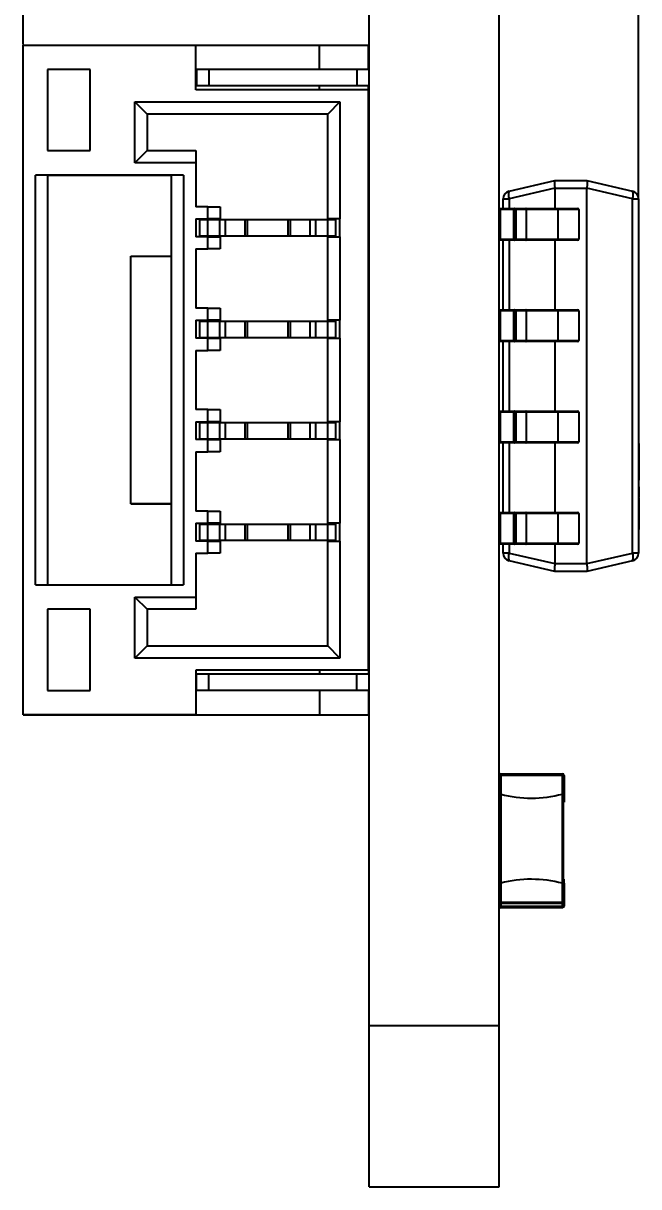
# Model space of a CAD drawing. Header units: millimetres. Extents: x 206 to 880, y 122 to 722.
# Drawn here: x 781.3 to 857.1, y 453.9 to 597.2 of the extents above; entities that cross this region are included whole.
import ezdxf

# ---------------------------------------------------------------- set-up
doc = ezdxf.new("R2010")
doc.units = ezdxf.units.MM
doc.header["$PDSIZE"] = -1
doc.layers.add('10', color=7, linetype='Continuous')
doc.styles.add('SLDTEXTSTYLE5', font='TXT', dxfattribs={"width": 0.7})
doc.dimstyles.new('SLDDIMSTYLE0', dxfattribs={"dimtxt": 3.5, "dimasz": 4.08, "dimexe": 0, "dimexo": 0.0625, "dimgap": 0.875, "dimtad": 2, "dimlfac": 0.1, "dimrnd": 1e-09, "dimzin": 12, "dimdsep": 46, "dimtxsty": 'SLDTEXTSTYLE5', "dimsah": 1, "dimcen": 0.09, "dimadec": 0, "dimazin": 3, "dimtfac": 1, "dimtofl": 0, "dimtmove": 0, "dimatfit": 3, "dimfxl": 1, "dimfrac": 2, "dimtolj": 1, "dimtzin": 12, "dimarcsym": 0})

# ---------------------------------------------------------------- blocks, each defined once
blk = doc.blocks.new('_D_7')
at = {"layer": '10', "color": 0, "lineweight": -2, "transparency": 16777216}
for p, q in [((781.27, 594.56), (781.27, 717.62)), ((785.35, 717.62), (852.98, 717.62)), ((857.06, 575.63), (857.06, 717.62))]:
    blk.add_line(p, q, dxfattribs=at)
at = {"layer": '10', "color": 0, "transparency": 16777216}
for points in [[(785.35, 718.3), (785.35, 716.94), (781.27, 717.62)], [(852.98, 718.3), (852.98, 716.94), (857.06, 717.62)]]:
    blk.add_solid(points, dxfattribs=at)
at = {"layer": 'Defpoints', "color": 0, "transparency": 16777216}
for p in [(857.06, 717.62), (781.27, 594.49), (857.06, 575.56)]:
    blk.add_point(p, dxfattribs=at)
at = {"layer": '10', "color": 0, "transparency": 16777216, "insert": (823.64, 721.99), "char_height": 3.5, "attachment_point": 2, "style": 'SLDTEXTSTYLE5'}
blk.add_mtext('\\A1;7.58', dxfattribs=at)
blk = doc.blocks.new('_D_8')
at = {"layer": '10', "color": 0, "lineweight": -2, "transparency": 16777216}
for p, q in [((781.27, 594.56), (781.27, 699.62)), ((785.35, 699.62), (819.79, 699.62)), ((823.87, 653.68), (823.87, 699.62))]:
    blk.add_line(p, q, dxfattribs=at)
at = {"layer": '10', "color": 0, "transparency": 16777216}
for points in [[(785.35, 700.3), (785.35, 698.94), (781.27, 699.62)], [(819.79, 700.3), (819.79, 698.94), (823.87, 699.62)]]:
    blk.add_solid(points, dxfattribs=at)
at = {"layer": 'Defpoints', "color": 0, "transparency": 16777216}
for p in [(823.87, 699.62), (823.87, 653.62), (781.27, 594.49)]:
    blk.add_point(p, dxfattribs=at)
at = {"layer": '10', "color": 0, "transparency": 16777216, "insert": (805.39, 703.99), "char_height": 3.5, "attachment_point": 2, "style": 'SLDTEXTSTYLE5'}
blk.add_mtext('\\A1;4.26', dxfattribs=at)

msp = doc.modelspace()

# ---------------------------------------------------------------- linework, layer by layer
at = {"color": 7, "linetype": 'Continuous', "lineweight": 25}
for p, q in [((823.867, 473.744), (823.867, 633.744)), ((839.867, 473.744), (839.867, 633.744)), ((781.267, 511.995), (781.267, 594.495)), ((781.267, 594.495), (802.517, 594.495)), ((783.826, 594.505), (783.826, 594.495)), ((784.221, 594.505), (784.221, 594.495)), ((784.646, 594.505), (784.646, 594.495)), ((785.132, 594.505), (785.132, 594.495)), ((786.285, 594.505), (786.285, 594.495)), ((787.389, 594.505), (787.389, 594.495)), ((787.875, 594.505), (787.875, 594.495)), ((788.563, 594.505), (788.563, 594.495)), ((802.517, 588.995), (802.517, 594.495)), ((802.517, 594.495), (817.767, 594.495)), ((817.767, 591.495), (817.767, 594.495)), ((817.767, 594.495), (823.767, 594.495)), ((823.767, 591.495), (823.767, 594.495)), ((789.517, 591.495), (784.267, 591.495)), ((784.267, 591.495), (784.267, 581.495)), ((789.517, 581.495), (789.517, 591.495)), ((802.617, 591.495), (802.617, 589.495)), ((804.117, 591.495), (802.617, 591.495)), ((804.117, 591.495), (804.117, 589.495)), ((822.367, 591.495), (804.117, 591.495)), ((822.367, 591.495), (822.367, 589.495)), ((823.867, 591.495), (822.367, 591.495)), ((804.117, 589.495), (802.617, 589.495)), ((822.367, 589.495), (804.117, 589.495)), ((817.767, 588.995), (817.767, 589.495)), ((823.867, 589.495), (822.367, 589.495)), ((823.767, 588.995), (823.767, 589.495)), ((823.767, 589.493), (823.867, 589.493)), ((823.767, 588.995), (802.517, 588.995)), ((823.767, 517.495), (823.767, 588.995)), ((795.017, 587.495), (820.267, 587.495)), ((795.017, 579.995), (795.017, 587.495)), ((795.017, 587.495), (796.517, 585.995)), ((820.267, 587.495), (818.767, 585.995)), ((820.267, 587.495), (820.267, 573.095)), ((796.517, 585.995), (796.517, 581.495)), ((818.767, 585.995), (796.517, 585.995)), ((818.767, 573.095), (818.767, 585.995)), ((784.267, 581.495), (789.517, 581.495)), ((795.017, 579.995), (796.517, 581.495)), ((796.517, 581.495), (802.517, 581.495)), ((802.517, 581.495), (802.517, 579.995)), ((802.517, 579.995), (795.017, 579.995)), ((802.517, 579.995), (802.517, 574.595)), ((801.017, 578.495), (782.767, 578.495)), ((782.767, 527.995), (782.767, 578.495)), ((784.267, 578.495), (784.267, 527.995)), ((784.267, 578.493), (799.517, 578.493)), ((799.517, 568.495), (799.517, 578.495)), ((801.017, 578.495), (801.017, 527.995)), ((841.114, 576.521), (846.739, 577.819)), ((846.74, 577.819), (850.671, 577.819)), ((850.672, 577.819), (856.296, 576.521)), ((846.739, 576.861), (841.114, 575.563)), ((846.74, 576.836), (846.74, 574.38)), ((850.671, 576.836), (846.74, 576.836)), ((850.671, 530.652), (850.671, 576.836)), ((856.296, 575.563), (850.672, 576.861)), ((840.353, 574.38), (840.353, 575.563)), ((840.353, 575.563), (841.114, 575.563)), ((841.114, 575.563), (841.114, 574.38)), ((856.296, 531.925), (856.296, 575.563)), ((856.296, 575.563), (857.058, 575.563)), ((857.058, 575.563), (857.058, 531.925)), ((804.017, 574.595), (802.517, 574.595)), ((804.017, 573.095), (804.017, 574.595)), ((804.017, 574.595), (805.517, 574.595)), ((805.517, 574.595), (805.517, 573.095)), ((840.009, 574.232), (839.867, 574.232)), ((841.679, 574.232), (840.009, 574.232)), ((840.009, 574.232), (840.009, 570.597)), ((840.015, 574.38), (841.684, 574.38)), ((841.684, 574.232), (841.679, 574.232)), ((841.679, 570.597), (841.679, 574.232)), ((841.684, 574.38), (841.769, 574.38)), ((841.831, 574.232), (841.684, 574.232)), ((841.769, 574.38), (843.158, 574.38)), ((841.831, 574.232), (841.831, 570.597)), ((841.916, 574.232), (841.831, 574.232)), ((841.916, 574.232), (841.916, 570.597)), ((843.208, 574.232), (841.916, 574.232)), ((843.158, 574.38), (847.051, 574.38)), ((843.208, 574.232), (843.208, 570.597)), ((847.102, 574.232), (843.208, 574.232)), ((847.051, 574.38), (849.541, 574.38)), ((847.102, 574.232), (847.102, 570.597)), ((849.688, 574.232), (847.102, 574.232)), ((849.688, 574.232), (849.688, 570.597)), ((802.517, 573.095), (804.017, 573.095)), ((802.517, 573.095), (802.517, 570.895)), ((803.017, 570.995), (803.017, 572.995)), ((803.017, 572.995), (804.017, 572.995)), ((805.517, 573.095), (804.017, 573.095)), ((804.017, 570.995), (804.017, 572.995)), ((804.017, 572.995), (805.477, 572.995)), ((805.477, 570.995), (805.477, 572.995)), ((805.477, 572.995), (806.184, 572.995)), ((806.184, 570.995), (806.184, 572.995)), ((806.184, 572.995), (808.599, 572.995)), ((808.599, 570.995), (808.599, 572.995)), ((808.599, 572.995), (808.892, 572.995)), ((808.892, 570.995), (808.892, 572.995)), ((808.892, 572.995), (813.892, 572.995)), ((813.892, 570.995), (813.892, 572.995)), ((813.892, 572.995), (814.184, 572.995)), ((814.184, 570.995), (814.184, 572.995)), ((814.184, 572.995), (816.599, 572.995)), ((816.599, 570.995), (816.599, 572.995)), ((816.599, 572.995), (817.306, 572.995)), ((817.306, 570.995), (817.306, 572.995)), ((817.306, 572.995), (818.767, 572.995)), ((820.267, 573.095), (818.767, 573.095)), ((818.767, 570.995), (818.767, 572.995)), ((818.767, 572.995), (819.767, 572.995)), ((819.767, 570.995), (819.767, 572.995)), ((820.267, 570.895), (820.267, 573.095)), ((823.767, 572.995), (823.867, 572.995)), ((804.017, 570.895), (802.517, 570.895)), ((803.017, 570.995), (804.017, 570.995)), ((804.017, 570.995), (805.477, 570.995)), ((804.017, 569.395), (804.017, 570.895)), ((804.017, 570.895), (805.517, 570.895)), ((805.477, 570.995), (806.184, 570.995)), ((805.517, 570.895), (805.517, 569.395)), ((806.184, 570.995), (808.599, 570.995)), ((808.599, 570.995), (808.892, 570.995)), ((808.892, 570.995), (813.892, 570.995)), ((813.892, 570.995), (814.184, 570.995)), ((814.184, 570.995), (816.599, 570.995)), ((816.599, 570.995), (817.306, 570.995)), ((817.306, 570.995), (818.767, 570.995)), ((818.767, 570.995), (819.767, 570.995)), ((818.767, 560.595), (818.767, 570.895)), ((818.767, 570.895), (820.267, 570.895)), ((820.267, 570.895), (820.267, 560.595)), ((823.767, 570.995), (823.867, 570.995)), ((823.867, 570.993), (823.767, 570.993)), ((840.009, 570.597), (839.867, 570.597)), ((840.009, 570.597), (841.679, 570.597)), ((841.684, 570.449), (840.015, 570.449)), ((840.353, 561.9), (840.353, 570.449)), ((841.114, 570.449), (841.114, 561.9)), ((841.684, 570.597), (841.679, 570.597)), ((841.831, 570.597), (841.684, 570.597)), ((841.769, 570.449), (841.684, 570.449)), ((843.158, 570.449), (841.769, 570.449)), ((841.831, 570.597), (841.916, 570.597)), ((841.916, 570.597), (843.208, 570.597)), ((847.051, 570.449), (843.158, 570.449)), ((843.208, 570.597), (847.102, 570.597)), ((846.74, 570.449), (846.74, 561.9)), ((849.541, 570.449), (847.051, 570.449)), ((847.102, 570.597), (849.688, 570.597)), ((802.517, 569.395), (802.517, 562.095)), ((802.517, 569.395), (804.017, 569.395)), ((805.517, 569.395), (804.017, 569.395)), ((794.517, 537.995), (794.517, 568.495)), ((794.517, 568.495), (799.517, 568.495)), ((799.517, 537.995), (799.517, 568.495)), ((804.017, 562.095), (802.517, 562.095)), ((804.017, 560.595), (804.017, 562.095)), ((804.017, 562.095), (805.517, 562.095)), ((805.517, 562.095), (805.517, 560.595)), ((840.015, 561.9), (841.684, 561.9)), ((841.684, 561.9), (841.769, 561.9)), ((841.769, 561.9), (843.158, 561.9)), ((843.158, 561.9), (847.051, 561.9)), ((847.051, 561.9), (849.541, 561.9)), ((802.517, 560.595), (804.017, 560.595)), ((802.517, 560.595), (802.517, 558.395)), ((803.017, 558.495), (803.017, 560.495)), ((803.017, 560.495), (804.017, 560.495)), ((805.517, 560.595), (804.017, 560.595)), ((804.017, 558.495), (804.017, 560.495)), ((804.017, 560.495), (805.477, 560.495)), ((805.477, 558.495), (805.477, 560.495)), ((805.477, 560.495), (806.184, 560.495)), ((806.184, 558.495), (806.184, 560.495)), ((806.184, 560.495), (808.599, 560.495)), ((808.599, 558.495), (808.599, 560.495)), ((808.599, 560.495), (808.892, 560.495)), ((808.892, 558.495), (808.892, 560.495)), ((808.892, 560.495), (813.892, 560.495)), ((813.892, 558.495), (813.892, 560.495)), ((813.892, 560.495), (814.184, 560.495)), ((814.184, 558.495), (814.184, 560.495)), ((814.184, 560.495), (816.599, 560.495)), ((816.599, 558.495), (816.599, 560.495)), ((816.599, 560.495), (817.306, 560.495)), ((817.306, 558.495), (817.306, 560.495)), ((817.306, 560.495), (818.767, 560.495)), ((820.267, 560.595), (818.767, 560.595)), ((818.767, 558.495), (818.767, 560.495)), ((818.767, 560.495), (819.767, 560.495)), ((819.767, 558.495), (819.767, 560.495)), ((820.267, 558.395), (820.267, 560.595)), ((823.767, 560.495), (823.867, 560.495)), ((840.009, 561.753), (839.867, 561.753)), ((840.009, 561.753), (840.009, 558.117)), ((841.679, 561.753), (840.009, 561.753)), ((841.684, 561.753), (841.679, 561.753)), ((841.679, 558.117), (841.679, 561.753)), ((841.831, 561.753), (841.684, 561.753)), ((841.831, 561.753), (841.831, 558.117)), ((841.916, 561.753), (841.831, 561.753)), ((841.916, 561.753), (841.916, 558.117)), ((843.208, 561.753), (841.916, 561.753)), ((843.208, 561.753), (843.208, 558.117)), ((847.102, 561.753), (843.208, 561.753)), ((847.102, 561.753), (847.102, 558.117)), ((849.688, 561.753), (847.102, 561.753)), ((849.688, 561.753), (849.688, 558.117)), ((804.017, 558.395), (802.517, 558.395)), ((803.017, 558.495), (804.017, 558.495)), ((804.017, 558.495), (805.477, 558.495)), ((804.017, 556.895), (804.017, 558.395)), ((804.017, 558.395), (805.517, 558.395)), ((805.477, 558.495), (806.184, 558.495)), ((805.517, 558.395), (805.517, 556.895)), ((806.184, 558.495), (808.599, 558.495)), ((808.599, 558.495), (808.892, 558.495)), ((808.892, 558.495), (813.892, 558.495)), ((813.892, 558.495), (814.184, 558.495)), ((814.184, 558.495), (816.599, 558.495)), ((816.599, 558.495), (817.306, 558.495)), ((817.306, 558.495), (818.767, 558.495)), ((818.767, 558.495), (819.767, 558.495)), ((818.767, 548.095), (818.767, 558.395)), ((818.767, 558.395), (820.267, 558.395)), ((820.267, 558.395), (820.267, 548.095)), ((823.767, 558.495), (823.867, 558.495)), ((823.867, 558.493), (823.767, 558.493)), ((840.009, 558.117), (839.867, 558.117)), ((840.009, 558.117), (841.679, 558.117)), ((841.684, 557.969), (840.015, 557.969)), ((840.353, 549.42), (840.353, 557.969)), ((841.114, 557.969), (841.114, 549.42)), ((841.684, 558.117), (841.679, 558.117)), ((841.831, 558.117), (841.684, 558.117)), ((841.769, 557.969), (841.684, 557.969)), ((843.158, 557.969), (841.769, 557.969)), ((841.831, 558.117), (841.916, 558.117)), ((841.916, 558.117), (843.208, 558.117)), ((847.051, 557.969), (843.158, 557.969)), ((843.208, 558.117), (847.102, 558.117)), ((846.74, 557.969), (846.74, 549.42)), ((849.541, 557.969), (847.051, 557.969)), ((847.102, 558.117), (849.688, 558.117)), ((802.517, 556.895), (804.017, 556.895)), ((802.517, 556.895), (802.517, 549.595)), ((805.517, 556.895), (804.017, 556.895)), ((804.017, 549.595), (802.517, 549.595)), ((804.017, 548.095), (804.017, 549.595)), ((804.017, 549.595), (805.517, 549.595)), ((805.517, 549.595), (805.517, 548.095)), ((840.009, 549.273), (839.867, 549.273)), ((841.679, 549.273), (840.009, 549.273)), ((840.009, 549.273), (840.009, 545.637)), ((840.015, 549.42), (841.684, 549.42)), ((841.679, 545.637), (841.679, 549.273)), ((841.684, 549.273), (841.679, 549.273)), ((841.684, 549.42), (841.769, 549.42)), ((841.831, 549.273), (841.684, 549.273)), ((841.769, 549.42), (843.158, 549.42)), ((841.831, 549.273), (841.831, 545.637)), ((841.916, 549.273), (841.831, 549.273)), ((841.916, 549.273), (841.916, 545.637)), ((843.208, 549.273), (841.916, 549.273)), ((843.158, 549.42), (847.051, 549.42)), ((843.208, 549.273), (843.208, 545.637)), ((847.102, 549.273), (843.208, 549.273)), ((847.051, 549.42), (849.541, 549.42)), ((847.102, 549.273), (847.102, 545.637)), ((849.688, 549.273), (847.102, 549.273)), ((849.688, 549.273), (849.688, 545.637)), ((802.517, 548.095), (804.017, 548.095)), ((802.517, 548.095), (802.517, 545.895)), ((803.017, 545.995), (803.017, 547.995)), ((803.017, 547.995), (804.017, 547.995)), ((805.517, 548.095), (804.017, 548.095)), ((804.017, 545.995), (804.017, 547.995)), ((804.017, 547.995), (805.477, 547.995)), ((805.477, 545.995), (805.477, 547.995)), ((805.477, 547.995), (806.184, 547.995)), ((806.184, 545.995), (806.184, 547.995)), ((806.184, 547.995), (808.599, 547.995)), ((808.599, 545.995), (808.599, 547.995)), ((808.599, 547.995), (808.892, 547.995)), ((808.892, 545.995), (808.892, 547.995)), ((808.892, 547.995), (813.892, 547.995)), ((813.892, 545.995), (813.892, 547.995)), ((813.892, 547.995), (814.184, 547.995)), ((814.184, 545.995), (814.184, 547.995)), ((814.184, 547.995), (816.599, 547.995)), ((816.599, 545.995), (816.599, 547.995)), ((816.599, 547.995), (817.306, 547.995)), ((817.306, 545.995), (817.306, 547.995)), ((817.306, 547.995), (818.767, 547.995)), ((820.267, 548.095), (818.767, 548.095)), ((818.767, 545.995), (818.767, 547.995)), ((818.767, 547.995), (819.767, 547.995)), ((819.767, 545.995), (819.767, 547.995)), ((820.267, 545.895), (820.267, 548.095)), ((823.767, 547.995), (823.867, 547.995)), ((804.017, 545.895), (802.517, 545.895)), ((803.017, 545.995), (804.017, 545.995)), ((804.017, 545.995), (805.477, 545.995)), ((804.017, 544.395), (804.017, 545.895)), ((804.017, 545.895), (805.517, 545.895)), ((805.477, 545.995), (806.184, 545.995)), ((805.517, 545.895), (805.517, 544.395)), ((806.184, 545.995), (808.599, 545.995)), ((808.599, 545.995), (808.892, 545.995)), ((808.892, 545.995), (813.892, 545.995)), ((813.892, 545.995), (814.184, 545.995)), ((814.184, 545.995), (816.599, 545.995)), ((816.599, 545.995), (817.306, 545.995)), ((817.306, 545.995), (818.767, 545.995)), ((818.767, 545.995), (819.767, 545.995)), ((818.767, 535.595), (818.767, 545.895)), ((818.767, 545.895), (820.267, 545.895)), ((820.267, 545.895), (820.267, 535.595)), ((823.767, 545.995), (823.867, 545.995)), ((823.867, 545.993), (823.767, 545.993)), ((840.009, 545.637), (839.867, 545.637)), ((840.009, 545.637), (841.679, 545.637)), ((841.684, 545.49), (840.015, 545.49)), ((840.353, 536.941), (840.353, 545.49)), ((841.114, 545.49), (841.114, 536.941)), ((841.684, 545.637), (841.679, 545.637)), ((841.831, 545.637), (841.684, 545.637)), ((841.769, 545.49), (841.684, 545.49)), ((843.158, 545.49), (841.769, 545.49)), ((841.831, 545.637), (841.916, 545.637)), ((841.916, 545.637), (843.208, 545.637)), ((847.051, 545.49), (843.158, 545.49)), ((843.208, 545.637), (847.102, 545.637)), ((846.74, 545.49), (846.74, 536.941)), ((849.541, 545.49), (847.051, 545.49)), ((847.102, 545.637), (849.688, 545.637)), ((802.517, 544.395), (804.017, 544.395)), ((802.517, 544.395), (802.517, 537.095)), ((805.517, 544.395), (804.017, 544.395)), ((857.068, 544.574), (857.058, 544.574)), ((857.068, 543.899), (857.058, 543.899)), ((857.068, 543.188), (857.058, 543.188)), ((857.068, 543.188), (857.068, 542.465)), ((857.068, 542.442), (857.058, 542.442)), ((857.068, 542.236), (857.058, 542.236)), ((857.068, 541.817), (857.058, 541.817)), ((857.068, 542.236), (857.068, 541.817)), ((857.068, 541.171), (857.058, 541.171)), ((857.068, 540.908), (857.058, 540.908)), ((857.068, 540.089), (857.058, 540.089)), ((857.068, 539.552), (857.058, 539.552)), ((857.068, 539.522), (857.058, 539.522)), ((857.068, 539.432), (857.058, 539.432)), ((857.068, 539.371), (857.058, 539.371)), ((857.068, 539.206), (857.058, 539.206)), ((857.068, 538.987), (857.058, 538.987)), ((857.068, 538.984), (857.058, 538.984)), ((857.068, 540.089), (857.068, 539.552)), ((857.068, 539.085), (857.068, 539.05)), ((857.068, 539.05), (857.068, 539.006)), ((857.068, 538.987), (857.068, 538.984)), ((857.068, 538.984), (857.068, 538.859)), ((799.517, 537.995), (794.517, 537.995)), ((794.517, 537.993), (794.517, 537.995)), ((794.517, 537.993), (799.517, 537.993)), ((799.517, 527.995), (799.517, 537.995)), ((857.068, 538.859), (857.058, 538.859)), ((857.068, 538.773), (857.058, 538.773)), ((857.068, 538.689), (857.058, 538.689)), ((857.068, 538.496), (857.058, 538.496)), ((857.068, 538.288), (857.058, 538.288)), ((857.068, 538.207), (857.058, 538.207)), ((857.068, 538.142), (857.058, 538.142)), ((857.068, 538.116), (857.058, 538.116)), ((857.068, 538.036), (857.058, 538.036)), ((857.068, 537.781), (857.058, 537.781)), ((857.068, 537.457), (857.058, 537.457)), ((857.068, 538.84), (857.068, 538.773)), ((857.068, 538.195), (857.068, 538.142)), ((857.068, 538.142), (857.068, 538.121)), ((857.068, 537.847), (857.068, 537.781)), ((857.068, 537.781), (857.068, 537.457)), ((804.017, 537.095), (802.517, 537.095)), ((804.017, 535.595), (804.017, 537.095)), ((804.017, 537.095), (805.517, 537.095)), ((805.517, 537.095), (805.517, 535.595)), ((840.009, 536.793), (839.867, 536.793)), ((841.679, 536.793), (840.009, 536.793)), ((840.009, 536.793), (840.009, 533.158)), ((840.015, 536.941), (841.684, 536.941)), ((841.684, 536.793), (841.679, 536.793)), ((841.679, 533.158), (841.679, 536.793)), ((841.684, 536.941), (841.769, 536.941)), ((841.831, 536.793), (841.684, 536.793)), ((841.769, 536.941), (843.158, 536.941)), ((841.831, 536.793), (841.831, 533.158)), ((841.916, 536.793), (841.831, 536.793)), ((841.916, 536.793), (841.916, 533.158)), ((843.208, 536.793), (841.916, 536.793)), ((843.158, 536.941), (847.051, 536.941)), ((843.208, 536.793), (843.208, 533.158)), ((847.102, 536.793), (843.208, 536.793)), ((847.051, 536.941), (849.541, 536.941)), ((847.102, 536.793), (847.102, 533.158)), ((849.688, 536.793), (847.102, 536.793)), ((849.688, 536.793), (849.688, 533.158)), ((857.068, 537.322), (857.058, 537.322)), ((857.068, 536.785), (857.058, 536.785)), ((857.068, 536.74), (857.058, 536.74)), ((857.068, 536.596), (857.058, 536.596)), ((857.068, 536.321), (857.058, 536.321)), ((857.068, 537.429), (857.068, 537.35)), ((857.068, 537.322), (857.068, 536.785)), ((857.068, 536.785), (857.068, 536.74)), ((857.068, 536.74), (857.068, 536.596)), ((857.068, 536.596), (857.068, 536.321)), ((802.517, 535.595), (804.017, 535.595)), ((802.517, 535.595), (802.517, 533.395)), ((803.017, 533.495), (803.017, 535.495)), ((803.017, 535.495), (804.017, 535.495)), ((805.517, 535.595), (804.017, 535.595)), ((804.017, 533.495), (804.017, 535.495)), ((804.017, 535.495), (805.477, 535.495)), ((805.477, 533.495), (805.477, 535.495)), ((805.477, 535.495), (806.184, 535.495)), ((806.184, 533.495), (806.184, 535.495)), ((806.184, 535.495), (808.599, 535.495)), ((808.599, 533.495), (808.599, 535.495)), ((808.599, 535.495), (808.892, 535.495)), ((808.892, 533.495), (808.892, 535.495)), ((808.892, 535.495), (813.892, 535.495)), ((813.892, 533.495), (813.892, 535.495)), ((813.892, 535.495), (814.184, 535.495)), ((814.184, 533.495), (814.184, 535.495)), ((814.184, 535.495), (816.599, 535.495)), ((816.599, 533.495), (816.599, 535.495)), ((816.599, 535.495), (817.306, 535.495)), ((817.306, 533.495), (817.306, 535.495)), ((817.306, 535.495), (818.767, 535.495)), ((820.267, 535.595), (818.767, 535.595)), ((818.767, 533.495), (818.767, 535.495)), ((818.767, 535.495), (819.767, 535.495)), ((819.767, 533.495), (819.767, 535.495)), ((820.267, 533.395), (820.267, 535.595)), ((823.767, 535.495), (823.867, 535.495)), ((857.068, 535.933), (857.058, 535.933)), ((857.068, 535.782), (857.058, 535.782)), ((857.068, 535.727), (857.058, 535.727)), ((857.068, 535.584), (857.058, 535.584)), ((857.068, 535.488), (857.058, 535.488)), ((857.068, 535.072), (857.058, 535.072)), ((857.068, 534.97), (857.058, 534.97)), ((857.068, 534.828), (857.058, 534.828)), ((857.068, 535.727), (857.068, 535.584)), ((857.068, 535.584), (857.068, 535.488)), ((857.068, 535.488), (857.068, 535.072)), ((857.068, 535.072), (857.068, 534.97)), ((857.068, 534.97), (857.068, 534.828)), ((804.017, 533.395), (802.517, 533.395)), ((803.017, 533.495), (804.017, 533.495)), ((804.017, 533.495), (805.477, 533.495)), ((804.017, 531.895), (804.017, 533.395)), ((804.017, 533.395), (805.517, 533.395)), ((805.477, 533.495), (806.184, 533.495)), ((805.517, 533.395), (805.517, 531.895)), ((806.184, 533.495), (808.599, 533.495)), ((808.599, 533.495), (808.892, 533.495)), ((808.892, 533.495), (813.892, 533.495)), ((813.892, 533.495), (814.184, 533.495)), ((814.184, 533.495), (816.599, 533.495)), ((816.599, 533.495), (817.306, 533.495)), ((817.306, 533.495), (818.767, 533.495)), ((818.767, 533.495), (819.767, 533.495)), ((818.767, 520.495), (818.767, 533.395)), ((818.767, 533.395), (820.267, 533.395)), ((820.267, 533.395), (820.267, 518.995)), ((823.767, 533.495), (823.867, 533.495)), ((823.867, 533.493), (823.767, 533.493)), ((840.009, 533.158), (839.867, 533.158)), ((840.009, 533.158), (841.679, 533.158)), ((841.684, 533.158), (841.679, 533.158)), ((841.831, 533.158), (841.684, 533.158)), ((841.831, 533.158), (841.916, 533.158)), ((841.916, 533.158), (843.208, 533.158)), ((843.208, 533.158), (847.102, 533.158)), ((847.102, 533.158), (849.688, 533.158)), ((802.517, 531.895), (804.017, 531.895)), ((802.517, 531.895), (802.517, 526.495)), ((805.517, 531.895), (804.017, 531.895)), ((841.684, 533.01), (840.015, 533.01)), ((840.353, 531.925), (840.353, 533.01)), ((841.114, 531.925), (840.353, 531.925)), ((841.114, 533.01), (841.114, 531.925)), ((841.114, 531.925), (846.739, 530.627)), ((841.769, 533.01), (841.684, 533.01)), ((843.158, 533.01), (841.769, 533.01)), ((847.051, 533.01), (843.158, 533.01)), ((846.74, 533.01), (846.74, 530.652)), ((849.541, 533.01), (847.051, 533.01)), ((850.672, 530.627), (856.296, 531.925)), ((857.058, 531.925), (856.296, 531.925)), ((846.739, 529.669), (841.114, 530.967)), ((846.74, 530.652), (850.671, 530.652)), ((856.296, 530.967), (850.672, 529.669)), ((850.671, 529.669), (846.74, 529.669)), ((782.767, 527.995), (801.017, 527.995)), ((795.017, 526.495), (802.517, 526.495)), ((795.017, 518.995), (795.017, 526.495)), ((795.017, 526.495), (796.517, 524.995)), ((802.517, 526.495), (802.517, 524.995)), ((789.517, 524.995), (784.267, 524.995)), ((784.267, 524.995), (784.267, 514.995)), ((789.517, 514.995), (789.517, 524.995)), ((796.517, 524.995), (796.517, 520.495)), ((802.517, 524.995), (796.517, 524.995)), ((795.017, 518.995), (796.517, 520.495)), ((796.517, 520.495), (818.767, 520.495)), ((820.267, 518.995), (818.767, 520.495)), ((820.267, 518.995), (795.017, 518.995)), ((823.767, 517.495), (802.517, 517.495)), ((802.517, 517.495), (802.517, 511.995)), ((817.767, 517.495), (817.767, 516.995)), ((823.767, 517.495), (823.767, 516.995)), ((802.617, 514.995), (802.617, 516.995)), ((804.117, 516.995), (802.617, 516.995)), ((804.117, 514.995), (804.117, 516.995)), ((822.367, 516.995), (804.117, 516.995)), ((822.367, 514.995), (822.367, 516.995)), ((823.867, 516.995), (822.367, 516.995)), ((784.267, 514.995), (789.517, 514.995)), ((804.117, 514.995), (802.617, 514.995)), ((822.367, 514.995), (804.117, 514.995)), ((817.767, 514.995), (817.767, 511.995)), ((823.867, 514.995), (822.367, 514.995)), ((823.767, 514.995), (823.767, 511.995)), ((823.767, 514.993), (823.867, 514.993)), ((781.267, 511.995), (802.517, 511.995)), ((781.267, 511.995), (781.267, 511.993)), ((787.267, 511.993), (781.267, 511.993)), ((783.826, 511.983), (783.826, 511.993)), ((784.184, 511.983), (784.184, 511.993)), ((784.208, 511.983), (784.208, 511.993)), ((785.631, 511.983), (784.208, 511.983)), ((785.631, 511.983), (785.631, 511.993)), ((785.655, 511.983), (785.655, 511.993)), ((786.466, 511.983), (786.466, 511.993)), ((787.89, 511.983), (786.466, 511.983)), ((787.267, 511.995), (787.267, 511.993)), ((802.517, 511.993), (787.267, 511.993)), ((787.89, 511.983), (787.89, 511.993)), ((788.043, 511.983), (787.929, 511.983)), ((788.043, 511.983), (788.043, 511.993)), ((788.369, 511.983), (788.369, 511.993)), ((788.563, 511.983), (788.499, 511.983)), ((788.563, 511.983), (788.563, 511.993)), ((802.517, 511.995), (817.767, 511.995)), ((802.517, 511.995), (802.517, 511.993)), ((802.517, 511.993), (813.142, 511.993)), ((813.142, 511.995), (813.142, 511.993)), ((813.142, 511.993), (823.767, 511.993)), ((817.767, 511.995), (823.767, 511.995)), ((823.767, 511.993), (823.767, 511.995)), ((839.867, 504.544), (840.067, 504.544)), ((840.067, 504.544), (840.067, 504.744)), ((840.067, 504.744), (847.667, 504.744)), ((840.067, 504.544), (840.067, 502.226)), ((847.667, 504.544), (840.067, 504.544)), ((847.667, 504.744), (847.667, 504.544)), ((847.667, 502.241), (847.667, 504.544)), ((847.667, 504.544), (847.867, 504.544)), ((847.867, 504.544), (847.867, 502.226)), ((839.867, 501.744), (839.967, 501.744)), ((839.894, 502.268), (839.894, 502.272)), ((839.91, 502.268), (839.894, 502.268)), ((839.967, 502.288), (839.967, 502.252)), ((839.967, 491.247), (839.967, 502.241)), ((840.067, 502.226), (840.067, 491.262)), ((847.667, 491.247), (847.667, 502.241)), ((847.71, 502.252), (847.84, 502.252)), ((847.767, 502.268), (847.767, 502.272)), ((847.767, 502.226), (847.767, 491.262)), ((847.767, 501.744), (847.867, 501.744)), ((847.84, 502.288), (847.84, 502.252)), ((847.867, 501.741), (847.865, 501.744)), ((847.867, 502.226), (847.867, 501.744)), ((847.867, 501.744), (847.867, 501.726)), ((847.867, 501.726), (847.867, 501.244)), ((839.867, 501.244), (839.967, 501.244)), ((847.767, 501.244), (847.867, 501.244)), ((839.967, 491.744), (839.867, 491.744)), ((847.867, 491.744), (847.767, 491.744)), ((847.867, 491.262), (847.867, 491.744)), ((839.894, 491.216), (839.894, 491.22)), ((839.91, 491.22), (839.894, 491.22)), ((839.967, 491.236), (839.967, 491.2)), ((840.067, 491.262), (840.067, 488.944)), ((847.667, 488.944), (847.667, 491.247)), ((847.71, 491.236), (847.84, 491.236)), ((847.767, 491.216), (847.767, 491.22)), ((847.84, 491.236), (847.84, 491.2)), ((847.867, 491.262), (847.867, 488.944)), ((840.067, 488.944), (839.867, 488.944)), ((840.067, 488.944), (840.067, 488.744)), ((840.067, 488.944), (847.667, 488.944)), ((847.667, 488.744), (840.067, 488.744)), ((840.067, 488.744), (840.067, 488.444)), ((847.667, 488.744), (847.667, 488.944)), ((847.867, 488.944), (847.667, 488.944)), ((847.667, 488.444), (847.667, 488.744)), ((847.867, 488.944), (847.867, 488.444)), ((840.067, 488.444), (839.867, 488.444)), ((840.067, 488.444), (840.067, 488.244)), ((840.067, 488.444), (847.667, 488.444)), ((847.667, 488.244), (840.067, 488.244)), ((847.667, 488.244), (847.667, 488.444)), ((847.867, 488.444), (847.667, 488.444)), ((823.867, 453.871), (823.867, 473.744)), ((823.867, 473.744), (839.867, 473.744)), ((839.867, 453.871), (839.867, 473.744)), ((823.867, 453.871), (839.867, 453.871))]:
    msp.add_line(p, q, dxfattribs=at)
at = {"color": 7, "linetype": 'Continuous', "lineweight": 25, "flags": 128}
for points in [[(843.208, 574.232), (843.207, 574.261), (843.204, 574.289), (843.2, 574.314), (843.193, 574.337), (843.186, 574.355), (843.177, 574.369), (843.168, 574.377), (843.158, 574.38)], [(847.102, 574.232), (847.101, 574.261), (847.098, 574.289), (847.093, 574.314), (847.087, 574.337), (847.079, 574.355), (847.071, 574.369), (847.061, 574.377), (847.051, 574.38)], [(843.158, 570.449), (843.168, 570.452), (843.177, 570.46), (843.186, 570.474), (843.193, 570.492), (843.2, 570.515), (843.204, 570.54), (843.207, 570.568), (843.208, 570.597)], [(847.051, 570.449), (847.061, 570.452), (847.071, 570.46), (847.079, 570.474), (847.087, 570.492), (847.093, 570.515), (847.098, 570.54), (847.101, 570.568), (847.102, 570.597)], [(843.208, 561.753), (843.207, 561.781), (843.204, 561.809), (843.2, 561.835), (843.193, 561.857), (843.186, 561.875), (843.177, 561.889), (843.168, 561.897), (843.158, 561.9)], [(847.102, 561.753), (847.101, 561.781), (847.098, 561.809), (847.093, 561.835), (847.087, 561.857), (847.079, 561.875), (847.071, 561.889), (847.061, 561.897), (847.051, 561.9)], [(843.158, 557.969), (843.168, 557.972), (843.177, 557.981), (843.186, 557.994), (843.193, 558.013), (843.2, 558.035), (843.204, 558.06), (843.207, 558.088), (843.208, 558.117)], [(847.051, 557.969), (847.061, 557.972), (847.071, 557.981), (847.079, 557.994), (847.087, 558.013), (847.093, 558.035), (847.098, 558.06), (847.101, 558.088), (847.102, 558.117)], [(843.208, 549.273), (843.207, 549.302), (843.204, 549.329), (843.2, 549.355), (843.193, 549.377), (843.186, 549.396), (843.177, 549.409), (843.168, 549.418), (843.158, 549.42)], [(847.102, 549.273), (847.101, 549.302), (847.098, 549.329), (847.093, 549.355), (847.087, 549.377), (847.079, 549.396), (847.071, 549.409), (847.061, 549.418), (847.051, 549.42)], [(843.158, 545.49), (843.168, 545.493), (843.177, 545.501), (843.186, 545.515), (843.193, 545.533), (843.2, 545.555), (843.204, 545.581), (843.207, 545.608), (843.208, 545.637)], [(847.051, 545.49), (847.061, 545.493), (847.071, 545.501), (847.079, 545.515), (847.087, 545.533), (847.093, 545.555), (847.098, 545.581), (847.101, 545.608), (847.102, 545.637)], [(843.208, 536.793), (843.207, 536.822), (843.204, 536.85), (843.2, 536.875), (843.193, 536.898), (843.186, 536.916), (843.177, 536.93), (843.168, 536.938), (843.158, 536.941)], [(847.102, 536.793), (847.101, 536.822), (847.098, 536.85), (847.093, 536.875), (847.087, 536.898), (847.079, 536.916), (847.071, 536.93), (847.061, 536.938), (847.051, 536.941)], [(843.158, 533.01), (843.168, 533.013), (843.177, 533.021), (843.186, 533.035), (843.193, 533.053), (843.2, 533.076), (843.204, 533.101), (843.207, 533.129), (843.208, 533.158)], [(847.051, 533.01), (847.061, 533.013), (847.071, 533.021), (847.079, 533.035), (847.087, 533.053), (847.093, 533.076), (847.098, 533.101), (847.101, 533.129), (847.102, 533.158)]]:
    msp.add_lwpolyline(points, dxfattribs=at)
at = {"color": 7, "linetype": 'Continuous', "lineweight": 25}
for centre, radius, start, end in [((841.335, 575.563), 0.983, 102.99462, 180), ((842.245, 576.042), 1.228, 157.04661, 202.95339), ((855.166, 576.042), 1.228, 337.04661, 22.95339), ((856.075, 575.563), 0.983, 0, 77.00538), ((840.015, 574.232), 0.147, 90, 180), ((841.069, 574.269), 1.06, 174.01335, 181.98909), ((842.739, 574.269), 1.06, 174.01335, 181.98909), ((841.684, 574.232), 0.147, 359.98255, 89.98254), ((841.769, 574.232), 0.147, 359.98255, 89.98254), ((849.541, 574.232), 0.147, 0, 90), ((840.015, 570.597), 0.147, 180, 270), ((841.069, 570.56), 1.06, 178.01091, 185.98665), ((842.739, 570.56), 1.06, 178.01091, 185.98665), ((841.684, 570.596), 0.147, 270.01746, 0.01745), ((841.769, 570.596), 0.147, 270.01746, 0.01745), ((849.541, 570.597), 0.147, 270, 0), ((840.015, 561.753), 0.147, 90, 180), ((841.069, 561.789), 1.06, 174.01335, 181.98909), ((842.739, 561.789), 1.06, 174.01335, 181.98909), ((841.684, 561.753), 0.147, 359.98255, 89.98254), ((841.769, 561.753), 0.147, 359.98255, 89.98254), ((849.541, 561.753), 0.147, 0, 90), ((840.015, 558.117), 0.147, 180, 270), ((841.069, 558.08), 1.06, 178.01091, 185.98665), ((842.739, 558.08), 1.06, 178.01091, 185.98665), ((841.684, 558.117), 0.147, 270.01746, 0.01745), ((841.769, 558.117), 0.147, 270.01746, 0.01745), ((849.541, 558.117), 0.147, 270, 0), ((840.015, 549.273), 0.147, 90, 180), ((841.069, 549.31), 1.06, 174.01335, 181.98909), ((842.739, 549.31), 1.06, 174.01335, 181.98909), ((841.684, 549.273), 0.147, 359.98255, 89.98254), ((841.769, 549.273), 0.147, 359.98255, 89.98254), ((849.541, 549.273), 0.147, 0, 90), ((840.015, 545.637), 0.147, 180, 270), ((841.069, 545.6), 1.06, 178.01091, 185.98665), ((842.739, 545.6), 1.06, 178.01091, 185.98665), ((841.684, 545.637), 0.147, 270.01746, 0.01745), ((841.769, 545.637), 0.147, 270.01746, 0.01745), ((849.541, 545.637), 0.147, 270, 0), ((840.015, 536.793), 0.147, 90, 180), ((841.069, 536.83), 1.06, 174.01335, 181.98909), ((842.739, 536.83), 1.06, 174.01335, 181.98909), ((841.684, 536.793), 0.147, 359.98255, 89.98254), ((841.769, 536.793), 0.147, 359.98255, 89.98254), ((849.541, 536.793), 0.147, 0, 90), ((840.015, 533.158), 0.147, 180, 270), ((841.069, 533.121), 1.06, 178.01091, 185.98665), ((842.739, 533.121), 1.06, 178.01091, 185.98665), ((841.684, 533.157), 0.147, 270.01746, 0.01745), ((841.769, 533.157), 0.147, 270.01746, 0.01745), ((849.541, 533.158), 0.147, 270, 0), ((841.335, 531.925), 0.983, 180, 257.00538), ((842.245, 531.446), 1.228, 157.04661, 202.95339), ((855.166, 531.446), 1.228, 337.04661, 22.95339), ((856.075, 531.925), 0.983, 282.99462, 0), ((840.067, 504.544), 0.2, 90, 180), ((847.667, 504.544), 0.2, 0, 90), ((843.838, 516.744), 15, 255.43815, 284.78791), ((843.838, 476.744), 15, 75.21209, 104.56185), ((840.067, 488.944), 0.2, 180, 270), ((847.667, 488.944), 0.2, 270, 0), ((840.067, 488.444), 0.2, 180, 270), ((847.667, 488.444), 0.2, 270, 0)]:
    msp.add_arc(centre, radius, start, end, dxfattribs=at)
for points, knots in [([(783.826, 594.505), (783.848, 594.505), (783.889, 594.505), (784.119, 594.505), (784.221, 594.505)], [0, 0, 0, 0, 0.5613801, 1, 1, 1, 1]), ([(784.221, 594.505), (784.294, 594.505), (784.426, 594.505), (784.592, 594.505), (784.666, 594.505)], [0, 0, 0, 0, 0.5553204, 1, 1, 1, 1]), ([(784.646, 594.505), (784.674, 594.505), (784.725, 594.505), (785.007, 594.505), (785.132, 594.505)], [0, 0, 0, 0, 0.556227, 1, 1, 1, 1]), ([(785.132, 594.505), (785.322, 594.505), (785.664, 594.505), (786.095, 594.505), (786.285, 594.505)], [0, 0, 0, 0, 0.5572018, 1, 1, 1, 1]), ([(786.285, 594.505), (786.513, 594.505), (786.92, 594.505), (787.245, 594.505), (787.389, 594.505)], [0, 0, 0, 0, 0.557939, 1, 1, 1, 1]), ([(787.389, 594.505), (787.512, 594.505), (787.732, 594.505), (787.831, 594.505), (787.875, 594.505)], [0, 0, 0, 0, 0.5608705, 1, 1, 1, 1]), ([(787.875, 594.505), (787.982, 594.505), (788.197, 594.505), (788.412, 594.505), (788.54, 594.505), (788.555, 594.505), (788.563, 594.505)], [0, 0, 0, 0, 0.2779095, 0.5531747, 0.7729185, 1, 1, 1, 1]), ([(846.739, 577.819), (846.726, 577.799), (846.699, 577.758), (846.692, 577.5), (846.707, 577.182), (846.728, 576.966), (846.739, 576.861)], [0, 0, 0, 0, 0.2712823, 0.5621161, 0.7886905, 1, 1, 1, 1]), ([(846.739, 577.819), (846.739, 577.819), (846.74, 577.819), (846.74, 577.819), (846.74, 577.819)], [0, 0, 0, 0, 0.560693, 1, 1, 1, 1]), ([(850.671, 577.819), (850.671, 577.819), (850.671, 577.819), (850.672, 577.819), (850.672, 577.819)], [0, 0, 0, 0, 0.5592189, 1, 1, 1, 1]), ([(850.672, 577.819), (850.685, 577.799), (850.712, 577.758), (850.718, 577.5), (850.704, 577.182), (850.682, 576.966), (850.672, 576.861)], [0, 0, 0, 0, 0.2712823, 0.5621161, 0.7886905, 1, 1, 1, 1]), ([(846.74, 576.836), (846.74, 576.841), (846.74, 576.849), (846.739, 576.858), (846.739, 576.861)], [0, 0, 0, 0, 0.5592189, 1, 1, 1, 1]), ([(850.672, 576.861), (850.672, 576.857), (850.671, 576.848), (850.671, 576.84), (850.671, 576.836)], [0, 0, 0, 0, 0.560693, 1, 1, 1, 1]), ([(857.068, 545.44), (857.068, 545.423), (857.068, 545.392), (857.068, 545.219), (857.068, 545.142)], [0, 0, 0, 0, 0.557939, 1, 1, 1, 1]), ([(857.068, 545.142), (857.068, 545.049), (857.068, 544.883), (857.068, 544.668), (857.068, 544.574)], [0, 0, 0, 0, 0.5608705, 1, 1, 1, 1]), ([(857.068, 544.574), (857.068, 544.54), (857.068, 544.473), (857.068, 544.294), (857.068, 544.098), (857.068, 543.966), (857.068, 543.899)], [0, 0, 0, 0, 0.2779095, 0.5531747, 0.7729185, 1, 1, 1, 1]), ([(857.068, 543.899), (857.068, 543.793), (857.068, 543.585), (857.068, 543.354), (857.068, 543.214), (857.068, 543.197), (857.068, 543.188)], [0, 0, 0, 0, 0.2833163, 0.5580486, 0.7754339, 1, 1, 1, 1]), ([(857.068, 542.442), (857.068, 542.438), (857.068, 542.43), (857.068, 542.376), (857.068, 542.309), (857.068, 542.261), (857.068, 542.236)], [0, 0, 0, 0, 0.281447, 0.5588395, 0.7775189, 1, 1, 1, 1]), ([(857.068, 541.817), (857.068, 541.68), (857.068, 541.434), (857.068, 541.252), (857.068, 541.171)], [0, 0, 0, 0, 0.5576172, 1, 1, 1, 1]), ([(857.068, 541.171), (857.068, 541.087), (857.068, 540.938), (857.068, 540.917), (857.068, 540.908)], [0, 0, 0, 0, 0.5601213, 1, 1, 1, 1]), ([(857.068, 539.522), (857.068, 539.521), (857.068, 539.52), (857.068, 539.473), (857.068, 539.468)], [0, 0, 0, 0, 0.9027193, 1, 1, 1, 1]), ([(857.068, 539.432), (857.068, 539.429), (857.068, 539.425), (857.068, 539.387), (857.068, 539.371)], [0, 0, 0, 0, 0.5773447, 1, 1, 1, 1]), ([(857.068, 539.371), (857.068, 539.345), (857.068, 539.295), (857.068, 539.234), (857.068, 539.206)], [0, 0, 0, 0, 0.5275932, 1, 1, 1, 1]), ([(857.068, 539.206), (857.068, 539.18), (857.068, 539.131), (857.068, 539.048), (857.068, 539.011), (857.068, 538.987)], [0, 0, 0, 0, 0.2873534, 0.5556358, 1, 1, 1, 1]), ([(857.068, 538.689), (857.068, 538.656), (857.068, 538.594), (857.068, 538.527), (857.068, 538.496)], [0, 0, 0, 0, 0.535911, 1, 1, 1, 1]), ([(857.068, 538.496), (857.068, 538.452), (857.068, 538.378), (857.068, 538.314), (857.068, 538.288)], [0, 0, 0, 0, 0.5930999, 1, 1, 1, 1]), ([(857.068, 538.288), (857.068, 538.274), (857.068, 538.248), (857.068, 538.214), (857.068, 538.21), (857.068, 538.207)], [0, 0, 0, 0, 0.287771, 0.5584217, 1, 1, 1, 1]), ([(857.068, 538.116), (857.068, 538.102), (857.068, 538.076), (857.068, 538.049), (857.068, 538.036)], [0, 0, 0, 0, 0.5223388, 1, 1, 1, 1]), ([(857.068, 538.036), (857.068, 538.006), (857.068, 537.945), (857.068, 537.873), (857.068, 537.819), (857.068, 537.794), (857.068, 537.781)], [0, 0, 0, 0, 0.2422578, 0.4951393, 0.7266216, 1, 1, 1, 1]), ([(857.068, 536.321), (857.068, 536.238), (857.068, 536.095), (857.068, 535.981), (857.068, 535.933)], [0, 0, 0, 0, 0.5772956, 1, 1, 1, 1]), ([(857.068, 535.933), (857.068, 535.885), (857.068, 535.795), (857.068, 535.786), (857.068, 535.782)], [0, 0, 0, 0, 0.5405068, 1, 1, 1, 1]), ([(846.739, 530.627), (846.726, 530.492), (846.699, 530.214), (846.692, 529.896), (846.707, 529.708), (846.728, 529.682), (846.739, 529.669)], [0, 0, 0, 0, 0.2712823, 0.5621161, 0.7886905, 1, 1, 1, 1]), ([(846.739, 530.627), (846.739, 530.632), (846.74, 530.64), (846.74, 530.648), (846.74, 530.652)], [0, 0, 0, 0, 0.560693, 1, 1, 1, 1]), ([(850.671, 530.652), (850.671, 530.647), (850.671, 530.639), (850.672, 530.631), (850.672, 530.627)], [0, 0, 0, 0, 0.5592189, 1, 1, 1, 1]), ([(850.672, 530.627), (850.685, 530.492), (850.712, 530.214), (850.718, 529.896), (850.704, 529.708), (850.682, 529.682), (850.672, 529.669)], [0, 0, 0, 0, 0.2712823, 0.5621161, 0.7886905, 1, 1, 1, 1]), ([(846.74, 529.669), (846.74, 529.669), (846.74, 529.669), (846.739, 529.669), (846.739, 529.669)], [0, 0, 0, 0, 0.5592189, 1, 1, 1, 1]), ([(850.672, 529.669), (850.672, 529.669), (850.671, 529.669), (850.671, 529.669), (850.671, 529.669)], [0, 0, 0, 0, 0.560693, 1, 1, 1, 1]), ([(784.065, 511.983), (784.017, 511.983), (783.848, 511.983), (783.835, 511.983), (783.826, 511.983)], [0, 0, 0, 0, 0.2856827, 1, 1, 1, 1]), ([(786.478, 511.983), (786.308, 511.983), (786.055, 511.983), (785.85, 511.983), (785.782, 511.983)], [0, 0, 0, 0, 0.6695959, 1, 1, 1, 1]), ([(788.369, 511.983), (788.364, 511.983), (788.354, 511.983), (788.273, 511.983), (788.167, 511.983), (788.087, 511.983), (788.043, 511.983)], [0, 0, 0, 0, 0.2422578, 0.4951393, 0.7266216, 1, 1, 1, 1]), ([(839.867, 502.241), (839.869, 502.246), (839.871, 502.255), (839.887, 502.264), (839.894, 502.268)], [0, 0, 0, 0, 0.5600344, 1, 1, 1, 1]), ([(839.894, 502.272), (839.895, 502.272), (839.897, 502.271), (839.899, 502.27), (839.9, 502.27)], [0, 0, 0, 0, 0.5599259, 1, 1, 1, 1]), ([(839.9, 502.27), (839.91, 502.274), (839.929, 502.281), (839.956, 502.286), (839.967, 502.288)], [0, 0, 0, 0, 0.5598914, 1, 1, 1, 1]), ([(839.9, 502.27), (839.902, 502.27), (839.905, 502.269), (839.908, 502.268), (839.91, 502.268)], [0, 0, 0, 0, 0.559989, 1, 1, 1, 1]), ([(839.967, 502.252), (839.985, 502.247), (840.017, 502.239), (840.052, 502.23), (840.067, 502.226)], [0, 0, 0, 0, 0.5594039, 1, 1, 1, 1]), ([(839.967, 502.241), (839.967, 502.243), (839.968, 502.246), (839.972, 502.249), (839.974, 502.25)], [0, 0, 0, 0, 0.5598059, 1, 1, 1, 1]), ([(847.667, 502.241), (847.687, 502.246), (847.722, 502.255), (847.753, 502.264), (847.767, 502.268)], [0, 0, 0, 0, 0.5599747, 1, 1, 1, 1]), ([(847.703, 502.25), (847.713, 502.249), (847.734, 502.246), (847.76, 502.238), (847.764, 502.23), (847.767, 502.226)], [0, 0, 0, 0, 0.280252, 0.5608867, 1, 1, 1, 1]), ([(847.767, 502.272), (847.769, 502.272), (847.772, 502.271), (847.776, 502.27), (847.777, 502.27)], [0, 0, 0, 0, 0.5599998, 1, 1, 1, 1]), ([(847.777, 502.27), (847.775, 502.27), (847.772, 502.269), (847.769, 502.268), (847.767, 502.268)], [0, 0, 0, 0, 0.559989, 1, 1, 1, 1]), ([(847.777, 502.27), (847.791, 502.274), (847.816, 502.281), (847.833, 502.286), (847.84, 502.288)], [0, 0, 0, 0, 0.5598192, 1, 1, 1, 1]), ([(847.84, 502.252), (847.849, 502.247), (847.864, 502.239), (847.866, 502.23), (847.867, 502.226)], [0, 0, 0, 0, 0.5583964, 1, 1, 1, 1]), ([(847.853, 501.744), (847.856, 501.742), (847.866, 501.736), (847.867, 501.73), (847.867, 501.726)], [0, 0, 0, 0, 0.352584, 1, 1, 1, 1]), ([(839.867, 491.247), (839.869, 491.242), (839.871, 491.233), (839.887, 491.224), (839.894, 491.22)], [0, 0, 0, 0, 0.5600344, 1, 1, 1, 1]), ([(839.894, 491.216), (839.895, 491.216), (839.897, 491.217), (839.899, 491.217), (839.9, 491.218)], [0, 0, 0, 0, 0.5599998, 1, 1, 1, 1]), ([(839.91, 491.22), (839.908, 491.22), (839.905, 491.219), (839.901, 491.218), (839.9, 491.218)], [0, 0, 0, 0, 0.560011, 1, 1, 1, 1]), ([(839.9, 491.218), (839.91, 491.214), (839.929, 491.207), (839.956, 491.202), (839.967, 491.2)], [0, 0, 0, 0, 0.5598914, 1, 1, 1, 1]), ([(839.967, 491.236), (839.985, 491.24), (840.017, 491.249), (840.052, 491.258), (840.067, 491.262)], [0, 0, 0, 0, 0.559694, 1, 1, 1, 1]), ([(839.974, 491.238), (839.972, 491.239), (839.968, 491.242), (839.967, 491.246), (839.967, 491.247)], [0, 0, 0, 0, 0.5601048, 1, 1, 1, 1]), ([(847.667, 491.247), (847.687, 491.242), (847.722, 491.233), (847.753, 491.224), (847.767, 491.22)], [0, 0, 0, 0, 0.5600344, 1, 1, 1, 1]), ([(847.767, 491.262), (847.766, 491.259), (847.764, 491.253), (847.748, 491.246), (847.727, 491.241), (847.711, 491.239), (847.703, 491.238)], [0, 0, 0, 0, 0.2799218, 0.5597356, 0.7799239, 1, 1, 1, 1]), ([(847.767, 491.22), (847.769, 491.22), (847.772, 491.219), (847.776, 491.218), (847.777, 491.218)], [0, 0, 0, 0, 0.560011, 1, 1, 1, 1]), ([(847.767, 491.216), (847.769, 491.216), (847.772, 491.217), (847.776, 491.217), (847.777, 491.218)], [0, 0, 0, 0, 0.5599998, 1, 1, 1, 1]), ([(847.777, 491.218), (847.791, 491.214), (847.816, 491.207), (847.833, 491.202), (847.84, 491.2)], [0, 0, 0, 0, 0.5598591, 1, 1, 1, 1]), ([(847.84, 491.236), (847.849, 491.24), (847.864, 491.249), (847.866, 491.258), (847.867, 491.262)], [0, 0, 0, 0, 0.5584859, 1, 1, 1, 1])]:
    msp.add_open_spline(points, degree=3, knots=knots, dxfattribs=at)

# ---------------------------------------------------------------- dimensions: what is measured, and where the dimension line sits
at = {"layer": '10', "color": 1}
for base, p2, picture, middle in [((857.058, 717.617), (857.058, 575.563), '_D_7', (823.636, 717.617)), ((823.867, 699.617), (823.867, 653.617), '_D_8', (805.387, 699.617))]:
    dim = msp.add_linear_dim(base=base, p1=(781.267, 594.495), p2=p2, dimstyle='SLDDIMSTYLE0', dxfattribs=at)
    dim.commit()
    dim.dimension.update_dxf_attribs({"geometry": picture, "text_midpoint": middle, "dimtype": 160})

doc.saveas('drawing.dxf')
